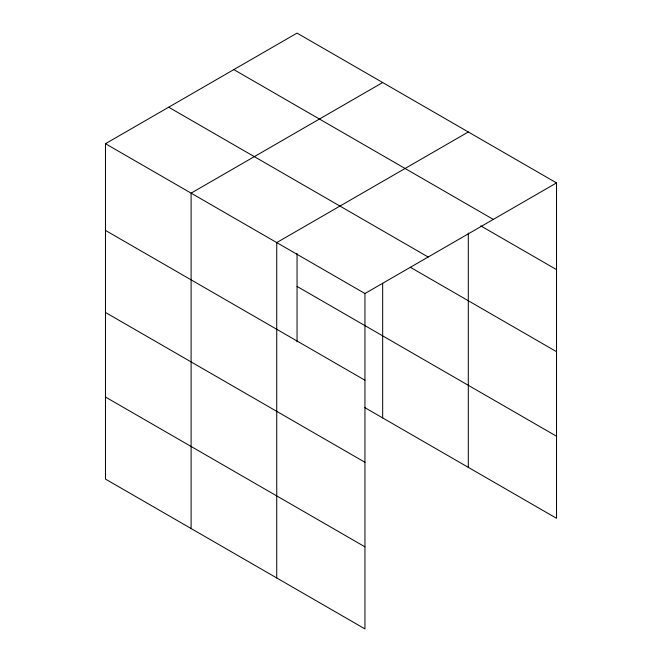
<?xml version="1.0" encoding="UTF-8"?>
<svg xmlns="http://www.w3.org/2000/svg" width="662" height="662" viewBox="0 0 662 662"><rect width="100%" height="100%" fill="white"/><g stroke="black" fill="none" stroke-linecap="round" stroke-linejoin="round"><path stroke-width="0.99" d="M468.299 233.041L468.299 467.364M105.473 143.704L364.952 293.514L364.952 628.9L105.473 479.089L105.473 143.704L297.048 33.1L556.527 182.911L556.527 518.296L364.836 407.627M382.669 82.535L191.103 193.139L191.103 528.524M468.299 131.978L276.733 242.582L276.733 577.967M364.952 293.514L556.527 182.911M233.827 69.601L493.306 219.412M480.778 225.883L556.527 269.616M168.694 107.203L428.173 257.013M410.324 267.274L556.527 351.679M297.048 286.423L556.527 436.233M105.473 230.409L364.952 380.22M105.473 312.472L364.952 462.283M105.473 397.026L364.952 546.837M382.669 283.27L382.669 417.921M297.048 253.422L297.048 341.815"/></g></svg>
